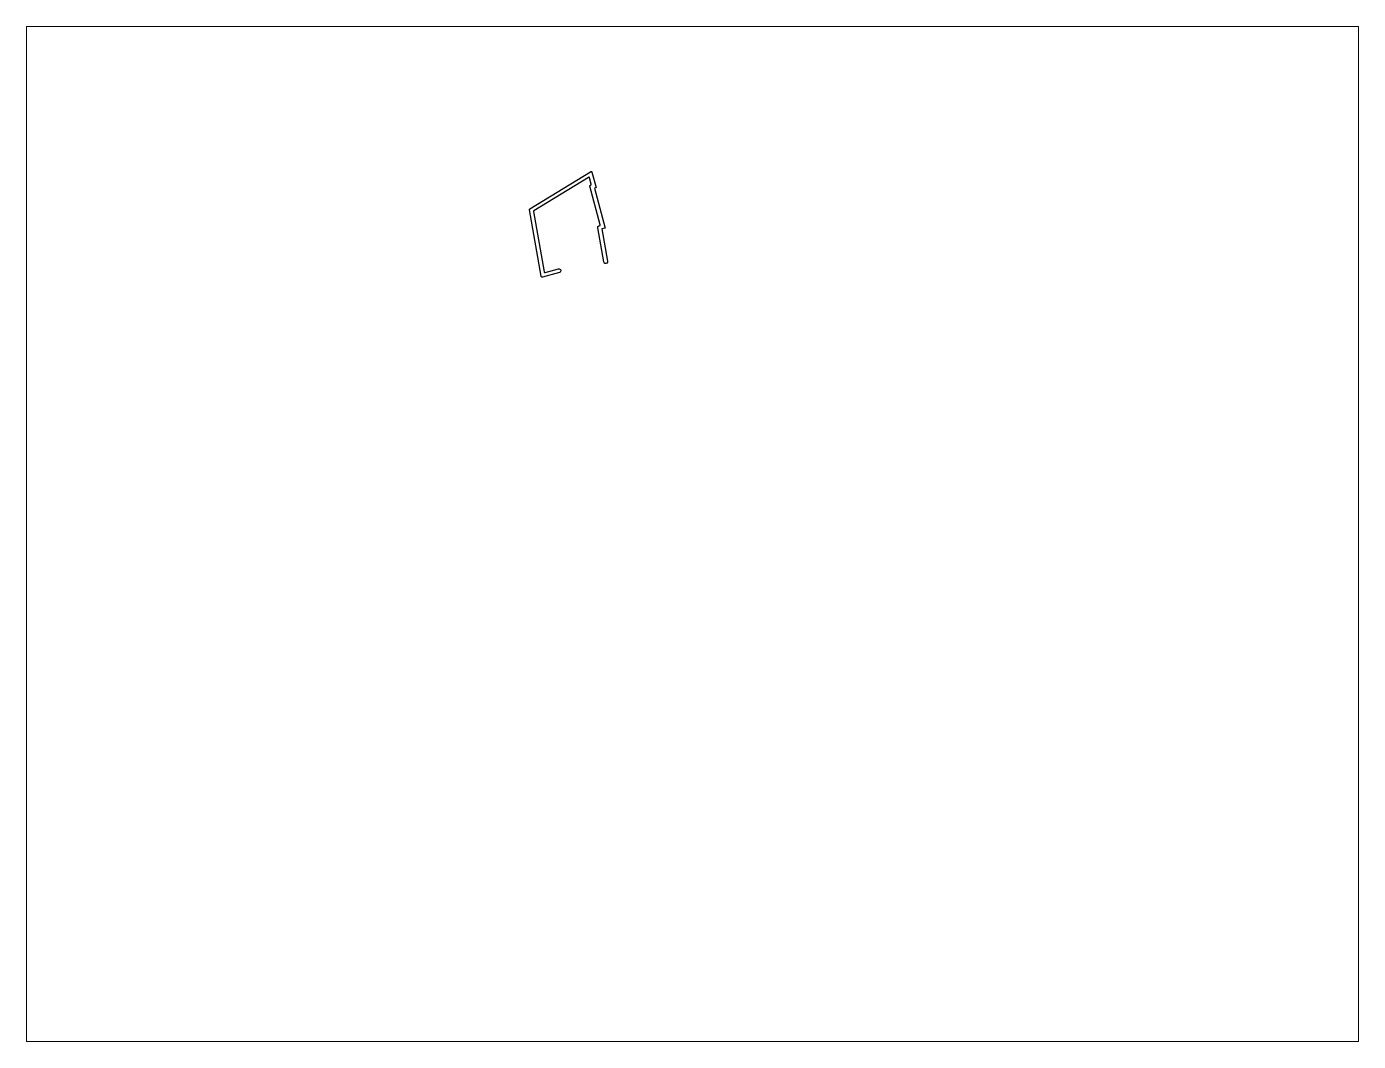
# Paper-space layout 'Layout1' of a CAD drawing. Extents: x 27 to 240, y 20 to 183.
# The model-space entities are those that its viewports show. They can reach past a viewport. Long polylines and large blocks are cut down to what shows.
import ezdxf

# ---------------------------------------------------------------- set-up
doc = ezdxf.new("R2010")
doc.units = 0
doc.header["$LTSCALE"] = 15
doc.layers.get('0').update_dxf_attribs({"linetype": 'CONTINUOUS'})
doc.layers.add('ÖLÇÜLER', color=7, linetype='CONTINUOUS')

msp = doc.modelspace()

# ---------------------------------------------------------------- linework, layer by layer
at = {"layer": 'ÖLÇÜLER', "color": 0}
msp.add_lwpolyline([(160.94, 235.24, -0.501116), (161.39, 235.06), (162.58, 230.62), (162.1, 230.49), (165.2, 218.9), (164.24, 218.64), (165.88, 209.3, -1), (164.8, 209.11), (163.06, 218.99, -0.388879), (163.42, 219.56), (163.66, 219.62, 0.414214), (163.8, 219.87), (160.8, 231.07, -0.414214), (160.94, 231.32), (161.04, 231.35, 0.414214), (161.18, 231.59), (160.67, 233.48, 0.501116), (160.38, 233.6), (144.56, 223.92, 0.308286), (144.47, 223.72), (147.55, 206.22, 0.440011), (147.8, 206.06), (151.69, 207.1, -1), (151.98, 206.04), (147.03, 204.71, -0.440011), (146.66, 204.95), (143.26, 224.2, -0.308286), (143.4, 224.51)], format="xyb", close=True, dxfattribs=at)

psp = doc.layouts.get("Layout1")

# ---------------------------------------------------------------- viewports
at = {"layer": '0', "color": 0, "linetype": 'BYBLOCK', "ltscale": 0.05}
psp.add_viewport(center=(133.35, 101.6), size=(213.36, 162.56), view_center_point=(190.51, 130.3), view_height=293.8955, dxfattribs=at)

doc.saveas('drawing.dxf')
